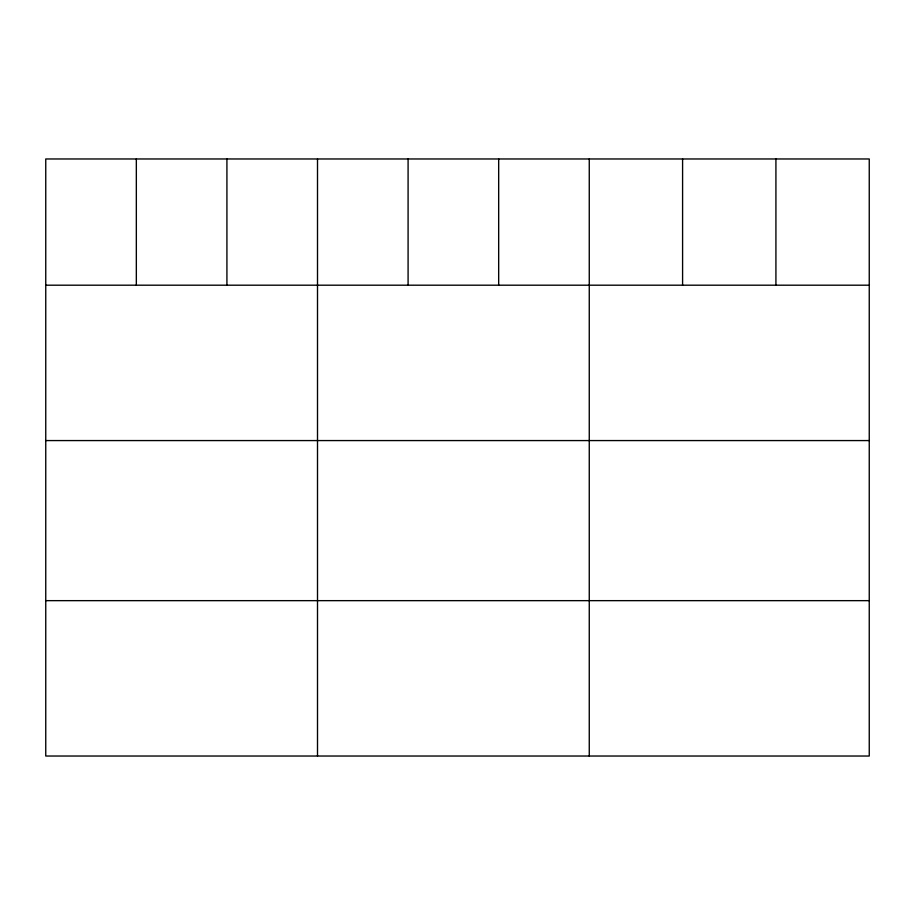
<?xml version="1.0" encoding="UTF-8"?>
<svg xmlns="http://www.w3.org/2000/svg" width="915" height="915" viewBox="0 0 915 915"><rect width="100%" height="100%" fill="white"/><g stroke="black" fill="none" stroke-linecap="round" stroke-linejoin="round"><path stroke-width="1.37" d="M869.25 285.194L869.25 756.03L45.75 756.03L45.75 158.97L869.25 158.97L869.25 285.194L45.75 285.194M45.75 440.572L869.25 440.572M45.75 600.652L869.25 600.652M775.92 158.97L775.92 285.194M682.59 158.97L682.59 285.194M589.26 158.97L589.26 756.03M498.675 158.97L498.675 285.194M408.09 158.97L408.09 285.194M317.505 158.97L317.505 756.03M226.92 158.97L226.92 285.194M136.335 158.97L136.335 285.194"/></g></svg>
